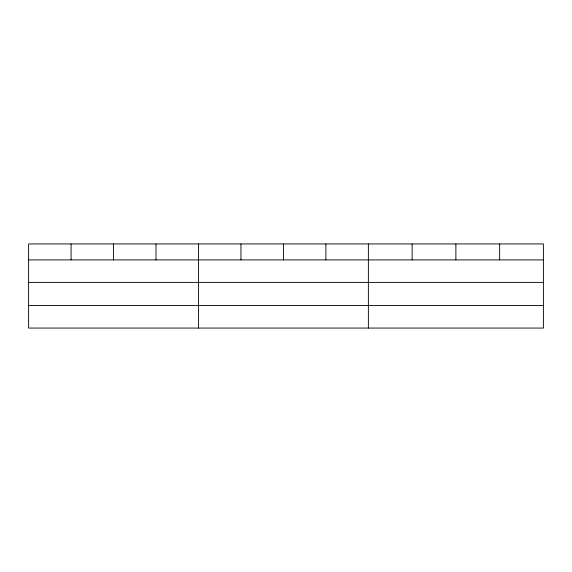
<?xml version="1.0" encoding="UTF-8"?>
<svg xmlns="http://www.w3.org/2000/svg" width="572" height="572" viewBox="0 0 572 572"><rect width="100%" height="100%" fill="white"/><g stroke="black" fill="none" stroke-linecap="round" stroke-linejoin="round"><path stroke-width="0.86" d="M543.4 282.396L543.4 243.937L28.6 243.937L28.6 328.063L543.4 328.063L543.4 282.396L28.6 282.396M28.6 259.902L543.4 259.902M28.6 305.57L543.4 305.57M499.642 243.937L499.642 259.902M455.884 243.937L455.884 259.902M412.126 243.937L412.126 259.902M368.368 243.937L368.368 328.063M325.897 243.937L325.897 259.902M283.426 243.937L283.426 259.902M240.955 243.937L240.955 259.902M198.484 243.937L198.484 328.063M156.013 243.937L156.013 259.902M113.542 243.937L113.542 259.902M71.071 243.937L71.071 259.902"/></g></svg>
